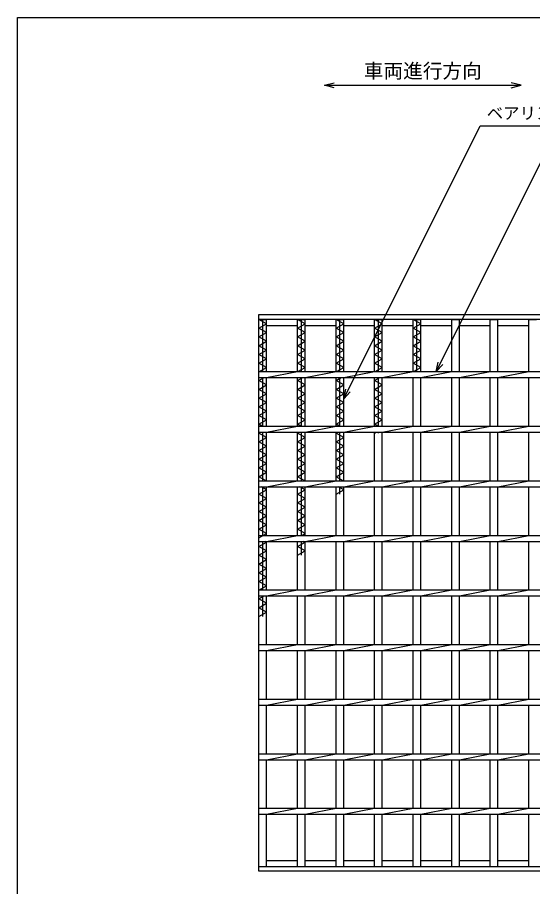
# Model space of a CAD drawing. Units: millimetres, scale not verified. Extents: x -1092 to 1039, y -770 to 632.
# Drawn here: x -1037 to -566, y -164 to 632 of the extents above; entities that cross this region are included whole.
import ezdxf
from ezdxf.enums import TextEntityAlignment as Align

# ---------------------------------------------------------------- set-up
doc = ezdxf.new("R2010")
doc.units = ezdxf.units.MM
doc.header["$LTSCALE"] = 6
for name, color, linetype, lineweight in [('0_2', 150, 'Continuous', 25), ('16', 3, 'Continuous', 25), ('22', 4, 'Continuous', 25)]:
    doc.layers.add(name, color=color, linetype=linetype, lineweight=lineweight)
doc.styles.add('ベクトル', font='')
doc.styles.get('ベクトル').set_extended_font_data('ベクトル')

msp = doc.modelspace()

# ---------------------------------------------------------------- linework, layer by layer
at = {"layer": '0_2'}
for p, q in [((-1037.4, -687.9), (-1037.4, 632.1)), ((-1037.4, 632.1), (1038.6, 632.1))]:
    msp.add_line(p, q, dxfattribs=at)
at = {"layer": '16'}
for p, q in [((-816.149, 359.886), (-315.148, 359.886)), ((-816.149, 355.386), (-816.149, 359.886)), ((-315.148, 355.386), (-816.149, 355.386)), ((-816.149, -145.614), (-816.149, 355.386)), ((-816.149, 355.386), (-809.149, 355.386)), ((-809.149, 351.386), (-816.149, 355.386)), ((-816.149, 347.386), (-809.149, 351.386)), ((-812.649, 307.636), (-812.649, 355.386)), ((-809.149, 307.636), (-809.149, 355.386)), ((-780.849, 307.636), (-780.849, 355.386)), ((-780.849, 355.386), (-773.849, 355.386)), ((-773.849, 351.386), (-780.849, 355.386)), ((-780.849, 347.386), (-773.849, 351.386)), ((-777.349, 307.636), (-777.349, 355.386)), ((-773.849, 307.636), (-773.849, 355.386)), ((-745.549, 307.636), (-745.549, 355.386)), ((-745.549, 355.386), (-738.549, 355.386)), ((-738.549, 351.386), (-745.549, 355.386)), ((-745.549, 347.386), (-738.549, 351.386)), ((-742.049, 307.636), (-742.049, 355.386)), ((-738.549, 307.636), (-738.549, 355.386)), ((-710.249, 307.636), (-710.249, 355.386)), ((-710.249, 355.386), (-703.249, 355.386)), ((-703.249, 351.386), (-710.249, 355.386)), ((-710.249, 347.386), (-703.249, 351.386)), ((-706.749, 307.636), (-706.749, 355.386)), ((-703.249, 307.636), (-703.249, 355.386)), ((-674.948, 307.636), (-674.948, 355.386)), ((-674.948, 355.386), (-667.948, 355.386)), ((-667.948, 351.386), (-674.948, 355.386)), ((-674.948, 347.386), (-667.948, 351.386)), ((-671.448, 307.636), (-671.448, 355.386)), ((-667.948, 307.636), (-667.948, 355.386)), ((-639.649, 307.636), (-639.649, 355.386)), ((-639.649, 355.386), (-632.649, 355.386)), ((-632.649, 307.636), (-632.649, 355.386)), ((-604.349, 307.636), (-604.349, 355.386)), ((-604.349, 355.386), (-597.349, 355.386)), ((-597.349, 307.636), (-597.349, 355.386)), ((-569.049, 307.636), (-569.049, 355.386)), ((-569.049, 355.386), (-562.049, 355.386)), ((-809.149, 343.386), (-816.149, 347.386)), ((-816.149, 339.386), (-809.149, 343.386)), ((-809.149, 349.886), (-780.849, 349.886)), ((-773.849, 343.386), (-780.849, 347.386)), ((-780.849, 339.386), (-773.849, 343.386)), ((-773.849, 349.886), (-745.549, 349.886)), ((-738.549, 343.386), (-745.549, 347.386)), ((-745.549, 339.386), (-738.549, 343.386)), ((-738.549, 349.886), (-710.249, 349.886)), ((-703.249, 343.386), (-710.249, 347.386)), ((-710.249, 339.386), (-703.249, 343.386)), ((-703.249, 349.886), (-674.949, 349.886)), ((-667.948, 343.386), (-674.948, 347.386)), ((-674.948, 339.386), (-667.948, 343.386)), ((-667.948, 349.886), (-639.648, 349.886)), ((-632.649, 349.886), (-604.349, 349.886)), ((-597.349, 349.886), (-569.049, 349.886)), ((-809.149, 335.386), (-816.149, 339.386)), ((-816.149, 331.386), (-809.149, 335.386)), ((-773.849, 335.386), (-780.849, 339.386)), ((-780.849, 331.386), (-773.849, 335.386)), ((-738.549, 335.386), (-745.549, 339.386)), ((-745.549, 331.386), (-738.549, 335.386)), ((-703.249, 335.386), (-710.249, 339.386)), ((-710.249, 331.386), (-703.249, 335.386)), ((-667.948, 335.386), (-674.948, 339.386)), ((-674.948, 331.386), (-667.948, 335.386)), ((-809.149, 327.386), (-816.149, 331.386)), ((-816.149, 323.386), (-809.149, 327.386)), ((-773.849, 327.386), (-780.849, 331.386)), ((-780.849, 323.386), (-773.849, 327.386)), ((-738.549, 327.386), (-745.549, 331.386)), ((-745.549, 323.386), (-738.549, 327.386)), ((-703.249, 327.386), (-710.249, 331.386)), ((-710.249, 323.386), (-703.249, 327.386)), ((-667.948, 327.386), (-674.948, 331.386)), ((-674.948, 323.386), (-667.948, 327.386)), ((-809.149, 319.386), (-816.149, 323.386)), ((-816.149, 315.386), (-809.149, 319.386)), ((-773.849, 319.386), (-780.849, 323.386)), ((-780.849, 315.386), (-773.849, 319.386)), ((-738.549, 319.386), (-745.549, 323.386)), ((-745.549, 315.386), (-738.549, 319.386)), ((-703.249, 319.386), (-710.249, 323.386)), ((-710.249, 315.386), (-703.249, 319.386)), ((-667.948, 319.386), (-674.948, 323.386)), ((-674.948, 315.386), (-667.948, 319.386)), ((-809.149, 311.386), (-816.149, 315.386)), ((-816.149, 307.386), (-809.149, 311.386)), ((-773.849, 311.386), (-780.849, 315.386)), ((-780.411, 307.636), (-773.849, 311.386)), ((-738.549, 311.386), (-745.549, 315.386)), ((-745.111, 307.636), (-738.549, 311.386)), ((-703.249, 311.386), (-710.249, 315.386)), ((-709.811, 307.636), (-703.249, 311.386)), ((-667.948, 311.386), (-674.948, 315.386)), ((-674.511, 307.636), (-667.948, 311.386)), ((-816.149, 307.636), (-315.148, 307.636)), ((-816.149, 302.136), (-816.149, 307.636)), ((-809.149, 302.136), (-780.849, 307.636)), ((-773.849, 302.136), (-745.549, 307.636)), ((-738.549, 302.136), (-710.249, 307.636)), ((-703.249, 302.136), (-674.948, 307.636)), ((-667.948, 302.136), (-639.649, 307.636)), ((-632.649, 302.136), (-604.349, 307.636)), ((-597.349, 302.136), (-569.049, 307.636)), ((-816.149, 302.136), (-315.148, 302.136)), ((-816.149, 299.386), (-811.336, 302.136)), ((-809.149, 295.386), (-816.149, 299.386)), ((-816.149, 291.386), (-809.149, 295.386)), ((-812.649, 257.636), (-812.649, 302.136)), ((-809.149, 257.636), (-809.149, 302.136)), ((-780.849, 257.636), (-780.849, 302.136)), ((-780.849, 299.386), (-776.036, 302.136)), ((-773.849, 295.386), (-780.849, 299.386)), ((-780.849, 291.386), (-773.849, 295.386)), ((-777.349, 257.636), (-777.349, 302.136)), ((-773.849, 257.636), (-773.849, 302.136)), ((-745.549, 257.636), (-745.549, 302.136)), ((-745.549, 299.386), (-740.736, 302.136)), ((-738.549, 295.386), (-745.549, 299.386)), ((-745.549, 291.386), (-738.549, 295.386)), ((-742.049, 257.636), (-742.049, 302.136)), ((-738.549, 257.636), (-738.549, 302.136)), ((-710.249, 257.636), (-710.249, 302.136)), ((-710.249, 299.386), (-705.436, 302.136)), ((-703.249, 295.386), (-710.249, 299.386)), ((-710.249, 291.386), (-703.249, 295.386)), ((-706.749, 257.636), (-706.749, 302.136)), ((-703.249, 257.636), (-703.249, 302.136)), ((-674.948, 257.636), (-674.948, 302.136)), ((-667.948, 257.636), (-667.948, 302.136)), ((-639.649, 257.636), (-639.649, 302.136)), ((-632.649, 257.636), (-632.649, 302.136)), ((-604.349, 257.636), (-604.349, 302.136)), ((-597.349, 257.636), (-597.349, 302.136)), ((-569.049, 257.636), (-569.049, 302.136)), ((-809.149, 287.386), (-816.149, 291.386)), ((-816.149, 283.386), (-809.149, 287.386)), ((-773.849, 287.386), (-780.849, 291.386)), ((-780.849, 283.386), (-773.849, 287.386)), ((-738.549, 287.386), (-745.549, 291.386)), ((-745.549, 283.386), (-738.549, 287.386)), ((-703.249, 287.386), (-710.249, 291.386)), ((-710.249, 283.386), (-703.249, 287.386)), ((-809.149, 279.386), (-816.149, 283.386)), ((-816.149, 275.386), (-809.149, 279.386)), ((-773.849, 279.386), (-780.849, 283.386)), ((-780.849, 275.386), (-773.849, 279.386)), ((-738.549, 279.386), (-745.549, 283.386)), ((-745.549, 275.386), (-738.549, 279.386)), ((-703.249, 279.386), (-710.249, 283.386)), ((-710.249, 275.386), (-703.249, 279.386)), ((-809.149, 271.386), (-816.149, 275.386)), ((-816.149, 267.386), (-809.149, 271.386)), ((-773.849, 271.386), (-780.849, 275.386)), ((-780.849, 267.386), (-773.849, 271.386)), ((-738.549, 271.386), (-745.549, 275.386)), ((-745.549, 267.386), (-738.549, 271.386)), ((-703.249, 271.386), (-710.249, 275.386)), ((-710.249, 267.386), (-703.249, 271.386)), ((-809.149, 263.386), (-816.149, 267.386)), ((-816.149, 259.386), (-809.149, 263.386)), ((-773.849, 263.386), (-780.849, 267.386)), ((-780.849, 259.386), (-773.849, 263.386)), ((-738.549, 263.386), (-745.549, 267.386)), ((-745.549, 259.386), (-738.549, 263.386)), ((-703.249, 263.386), (-710.249, 267.386)), ((-710.249, 259.386), (-703.249, 263.386)), ((-813.086, 257.636), (-816.149, 259.386)), ((-816.149, 257.636), (-315.148, 257.636)), ((-816.149, 252.136), (-816.149, 257.636)), ((-809.149, 252.136), (-780.849, 257.636)), ((-777.786, 257.636), (-780.849, 259.386)), ((-773.849, 252.136), (-745.549, 257.636)), ((-742.486, 257.636), (-745.549, 259.386)), ((-738.549, 252.136), (-710.249, 257.636)), ((-707.186, 257.636), (-710.249, 259.386)), ((-703.249, 252.136), (-674.948, 257.636)), ((-667.948, 252.136), (-639.649, 257.636)), ((-632.649, 252.136), (-604.349, 257.636)), ((-597.349, 252.136), (-569.049, 257.636)), ((-816.149, 252.136), (-315.148, 252.136)), ((-816.149, 251.386), (-814.836, 252.136)), ((-809.149, 247.386), (-816.149, 251.386)), ((-816.149, 243.386), (-809.149, 247.386)), ((-812.649, 207.636), (-812.649, 252.136)), ((-809.149, 207.636), (-809.149, 252.136)), ((-780.849, 207.636), (-780.849, 252.136)), ((-780.849, 251.386), (-779.536, 252.136)), ((-773.849, 247.386), (-780.849, 251.386)), ((-780.849, 243.386), (-773.849, 247.386)), ((-777.349, 207.636), (-777.349, 252.136)), ((-773.849, 207.636), (-773.849, 252.136)), ((-745.549, 207.636), (-745.549, 252.136)), ((-745.549, 251.386), (-744.236, 252.136)), ((-738.549, 247.386), (-745.549, 251.386)), ((-745.549, 243.386), (-738.549, 247.386)), ((-742.049, 207.636), (-742.049, 252.136)), ((-738.549, 207.636), (-738.549, 252.136)), ((-710.249, 207.636), (-710.249, 252.136)), ((-710.249, 251.386), (-708.936, 252.136)), ((-706.749, 251.386), (-706.749, 252.136)), ((-703.249, 207.636), (-703.249, 252.136)), ((-674.948, 207.636), (-674.948, 252.136)), ((-667.948, 207.636), (-667.948, 252.136)), ((-639.649, 207.636), (-639.649, 252.136)), ((-632.649, 207.636), (-632.649, 252.136)), ((-604.349, 207.636), (-604.349, 252.136)), ((-597.349, 207.636), (-597.349, 252.136)), ((-569.049, 207.636), (-569.049, 252.136)), ((-809.149, 239.386), (-816.149, 243.386)), ((-816.149, 235.386), (-809.149, 239.386)), ((-773.849, 239.386), (-780.849, 243.386)), ((-780.849, 235.386), (-773.849, 239.386)), ((-738.549, 239.386), (-745.549, 243.386)), ((-745.549, 235.386), (-738.549, 239.386)), ((-809.149, 231.386), (-816.149, 235.386)), ((-816.149, 227.386), (-809.149, 231.386)), ((-773.849, 231.386), (-780.849, 235.386)), ((-780.849, 227.386), (-773.849, 231.386)), ((-738.549, 231.386), (-745.549, 235.386)), ((-745.549, 227.386), (-738.549, 231.386)), ((-809.149, 223.386), (-816.149, 227.386)), ((-816.149, 219.386), (-809.149, 223.386)), ((-773.849, 223.386), (-780.849, 227.386)), ((-780.849, 219.386), (-773.849, 223.386)), ((-738.549, 223.386), (-745.549, 227.386)), ((-745.549, 219.386), (-738.549, 223.386)), ((-809.149, 215.386), (-816.149, 219.386)), ((-816.149, 211.386), (-809.149, 215.386)), ((-773.849, 215.386), (-780.849, 219.386)), ((-780.849, 211.386), (-773.849, 215.386)), ((-738.549, 215.386), (-745.549, 219.386)), ((-745.549, 211.386), (-738.549, 215.386)), ((-809.586, 207.636), (-816.149, 211.386)), ((-816.149, 207.636), (-315.148, 207.636)), ((-816.149, 202.136), (-816.149, 207.636)), ((-809.149, 202.136), (-780.849, 207.636)), ((-774.286, 207.636), (-780.849, 211.386)), ((-773.849, 202.136), (-745.549, 207.636)), ((-738.986, 207.636), (-745.549, 211.386)), ((-738.549, 202.136), (-710.249, 207.636)), ((-703.249, 202.136), (-674.948, 207.636)), ((-667.948, 202.136), (-639.649, 207.636)), ((-632.649, 202.136), (-604.349, 207.636)), ((-597.349, 202.136), (-569.049, 207.636)), ((-816.149, 202.136), (-315.148, 202.136)), ((-816.149, 195.386), (-809.149, 199.386)), ((-809.149, 199.386), (-813.961, 202.136)), ((-812.649, 157.636), (-812.649, 202.136)), ((-809.149, 157.636), (-809.149, 202.136)), ((-780.849, 157.636), (-780.849, 202.136)), ((-780.849, 195.386), (-773.849, 199.386)), ((-773.849, 199.386), (-778.661, 202.136)), ((-777.349, 157.636), (-777.349, 202.136)), ((-773.849, 157.636), (-773.849, 202.136)), ((-745.549, 157.636), (-745.549, 202.136)), ((-745.549, 195.386), (-738.549, 199.386)), ((-738.549, 199.386), (-743.361, 202.136)), ((-742.049, 195.386), (-742.049, 202.136)), ((-738.549, 157.636), (-738.549, 202.136)), ((-710.249, 157.636), (-710.249, 202.136)), ((-703.249, 157.636), (-703.249, 202.136)), ((-674.948, 157.636), (-674.948, 202.136)), ((-667.948, 157.636), (-667.948, 202.136)), ((-639.649, 157.636), (-639.649, 202.136)), ((-632.649, 157.636), (-632.649, 202.136)), ((-604.349, 157.636), (-604.349, 202.136)), ((-597.349, 157.636), (-597.349, 202.136)), ((-569.049, 157.636), (-569.049, 202.136)), ((-809.149, 191.386), (-816.149, 195.386)), ((-816.149, 187.386), (-809.149, 191.386)), ((-773.849, 191.386), (-780.849, 195.386)), ((-780.849, 187.386), (-773.849, 191.386)), ((-809.149, 183.386), (-816.149, 187.386)), ((-816.149, 179.386), (-809.149, 183.386)), ((-773.849, 183.386), (-780.849, 187.386)), ((-780.849, 179.386), (-773.849, 183.386)), ((-809.149, 175.386), (-816.149, 179.386)), ((-816.149, 171.386), (-809.149, 175.386)), ((-773.849, 175.386), (-780.849, 179.386)), ((-780.849, 171.386), (-773.849, 175.386)), ((-809.149, 167.386), (-816.149, 171.386)), ((-816.149, 163.386), (-809.149, 167.386)), ((-773.849, 167.386), (-780.849, 171.386)), ((-780.849, 163.386), (-773.849, 167.386)), ((-809.149, 159.386), (-816.149, 163.386)), ((-816.149, 155.386), (-809.149, 159.386)), ((-773.849, 159.386), (-780.849, 163.386)), ((-776.911, 157.636), (-773.849, 159.386)), ((-816.149, 157.636), (-315.148, 157.636)), ((-816.149, 152.136), (-816.149, 157.636)), ((-816.149, 152.136), (-315.148, 152.136)), ((-816.149, 147.386), (-809.149, 151.386)), ((-812.649, 107.636), (-812.649, 152.136)), ((-809.149, 151.386), (-810.461, 152.136)), ((-809.149, 152.136), (-780.849, 157.636)), ((-809.149, 107.636), (-809.149, 152.136)), ((-780.849, 107.636), (-780.849, 152.136)), ((-780.849, 147.386), (-773.849, 151.386)), ((-777.349, 139.386), (-777.349, 152.136)), ((-773.849, 151.386), (-775.161, 152.136)), ((-773.849, 152.136), (-745.549, 157.636)), ((-773.849, 107.636), (-773.849, 152.136)), ((-745.549, 107.636), (-745.549, 152.136)), ((-738.549, 152.136), (-710.249, 157.636)), ((-738.549, 107.636), (-738.549, 152.136)), ((-710.249, 107.636), (-710.249, 152.136)), ((-703.249, 152.136), (-674.948, 157.636)), ((-703.249, 107.636), (-703.249, 152.136)), ((-674.948, 107.636), (-674.948, 152.136)), ((-667.948, 152.136), (-639.649, 157.636)), ((-667.948, 107.636), (-667.948, 152.136)), ((-639.649, 107.636), (-639.649, 152.136)), ((-632.649, 152.136), (-604.349, 157.636)), ((-632.649, 107.636), (-632.649, 152.136)), ((-604.349, 107.636), (-604.349, 152.136)), ((-597.349, 152.136), (-569.049, 157.636)), ((-597.349, 107.636), (-597.349, 152.136)), ((-569.049, 107.636), (-569.049, 152.136)), ((-809.149, 143.386), (-816.149, 147.386)), ((-816.149, 139.386), (-809.149, 143.386)), ((-773.849, 143.386), (-780.849, 147.386)), ((-780.849, 139.386), (-773.849, 143.386)), ((-809.149, 135.386), (-816.149, 139.386)), ((-816.149, 131.386), (-809.149, 135.386)), ((-809.149, 127.386), (-816.149, 131.386)), ((-816.149, 123.386), (-809.149, 127.386)), ((-809.149, 119.386), (-816.149, 123.386)), ((-816.149, 115.386), (-809.149, 119.386)), ((-809.149, 111.386), (-816.149, 115.386)), ((-816.149, 107.386), (-809.149, 111.386)), ((-816.149, 107.636), (-315.148, 107.636)), ((-816.149, 102.136), (-816.149, 107.636)), ((-809.149, 102.136), (-780.849, 107.636)), ((-773.849, 102.136), (-745.549, 107.636)), ((-738.549, 102.136), (-710.249, 107.636)), ((-703.249, 102.136), (-674.948, 107.636)), ((-667.948, 102.136), (-639.649, 107.636)), ((-632.649, 102.136), (-604.349, 107.636)), ((-597.349, 102.136), (-569.049, 107.636)), ((-816.149, 102.136), (-315.148, 102.136)), ((-816.149, 99.386), (-811.336, 102.136)), ((-809.149, 95.386), (-816.149, 99.386)), ((-812.649, 83.386), (-812.649, 102.136)), ((-809.149, 57.636), (-809.149, 102.136)), ((-780.849, 57.636), (-780.849, 102.136)), ((-773.849, 57.636), (-773.849, 102.136)), ((-745.549, 57.636), (-745.549, 102.136)), ((-738.549, 57.636), (-738.549, 102.136)), ((-710.249, 57.636), (-710.249, 102.136)), ((-703.249, 57.636), (-703.249, 102.136)), ((-674.948, 57.636), (-674.948, 102.136)), ((-667.948, 57.636), (-667.948, 102.136)), ((-639.649, 57.636), (-639.649, 102.136)), ((-632.649, 57.636), (-632.649, 102.136)), ((-604.349, 57.636), (-604.349, 102.136)), ((-597.349, 57.636), (-597.349, 102.136)), ((-569.049, 57.636), (-569.049, 102.136)), ((-816.149, 91.386), (-809.149, 95.386)), ((-809.149, 87.386), (-816.149, 91.386)), ((-816.149, 83.386), (-809.149, 87.386)), ((-816.149, 57.636), (-315.148, 57.636)), ((-816.149, 52.136), (-816.149, 57.636)), ((-809.149, 52.136), (-780.849, 57.636)), ((-773.849, 52.136), (-745.549, 57.636)), ((-738.549, 52.136), (-710.249, 57.636)), ((-703.249, 52.136), (-674.948, 57.636)), ((-667.948, 52.136), (-639.649, 57.636)), ((-632.649, 52.136), (-604.349, 57.636)), ((-597.349, 52.136), (-569.049, 57.636)), ((-816.149, 52.136), (-315.148, 52.136)), ((-809.149, 7.636), (-809.149, 52.136)), ((-780.849, 7.636), (-780.849, 52.136)), ((-773.849, 7.636), (-773.849, 52.136)), ((-745.549, 7.636), (-745.549, 52.136)), ((-738.549, 7.636), (-738.549, 52.136)), ((-710.249, 7.636), (-710.249, 52.136)), ((-703.249, 7.636), (-703.249, 52.136)), ((-674.948, 7.636), (-674.948, 52.136)), ((-667.948, 7.636), (-667.948, 52.136)), ((-639.649, 7.636), (-639.649, 52.136)), ((-632.649, 7.636), (-632.649, 52.136)), ((-604.349, 7.636), (-604.349, 52.136)), ((-597.349, 7.636), (-597.349, 52.136)), ((-569.049, 7.636), (-569.049, 52.136)), ((-816.149, 7.636), (-315.148, 7.636)), ((-816.149, 2.136), (-816.149, 7.636)), ((-816.149, 2.136), (-315.148, 2.136)), ((-809.149, 2.136), (-780.849, 7.636)), ((-809.149, -42.364), (-809.149, 2.136)), ((-780.849, -42.364), (-780.849, 2.136)), ((-773.849, 2.136), (-745.549, 7.636)), ((-773.849, -42.364), (-773.849, 2.136)), ((-745.549, -42.364), (-745.549, 2.136)), ((-738.549, 2.136), (-710.249, 7.636)), ((-738.549, -42.364), (-738.549, 2.136)), ((-710.249, -42.364), (-710.249, 2.136)), ((-703.249, 2.136), (-674.948, 7.636)), ((-703.249, -42.364), (-703.249, 2.136)), ((-674.948, -42.364), (-674.948, 2.136)), ((-667.948, 2.136), (-639.649, 7.636)), ((-667.948, -42.364), (-667.948, 2.136)), ((-639.649, -42.364), (-639.649, 2.136)), ((-632.649, 2.136), (-604.349, 7.636)), ((-632.649, -42.364), (-632.649, 2.136)), ((-604.349, -42.364), (-604.349, 2.136)), ((-597.349, 2.136), (-569.049, 7.636)), ((-597.349, -42.364), (-597.349, 2.136)), ((-569.049, -42.364), (-569.049, 2.136)), ((-816.149, -42.364), (-315.148, -42.364)), ((-816.149, -47.864), (-816.149, -42.364)), ((-809.149, -47.864), (-780.849, -42.364)), ((-773.849, -47.864), (-745.549, -42.364)), ((-738.549, -47.864), (-710.249, -42.364)), ((-703.249, -47.864), (-674.948, -42.364)), ((-667.948, -47.864), (-639.649, -42.364)), ((-632.649, -47.864), (-604.349, -42.364)), ((-597.349, -47.864), (-569.049, -42.364)), ((-816.149, -47.864), (-315.148, -47.864)), ((-809.149, -92.364), (-809.149, -47.864)), ((-780.849, -92.364), (-780.849, -47.864)), ((-773.849, -92.364), (-773.849, -47.864)), ((-745.549, -92.364), (-745.549, -47.864)), ((-738.549, -92.364), (-738.549, -47.864)), ((-710.249, -92.364), (-710.249, -47.864)), ((-703.249, -92.364), (-703.249, -47.864)), ((-674.948, -92.364), (-674.948, -47.864)), ((-667.948, -92.364), (-667.948, -47.864)), ((-639.649, -92.364), (-639.649, -47.864)), ((-632.649, -92.364), (-632.649, -47.864)), ((-604.349, -92.364), (-604.349, -47.864)), ((-597.349, -92.364), (-597.349, -47.864)), ((-569.049, -92.364), (-569.049, -47.864)), ((-816.149, -92.364), (-315.148, -92.364)), ((-816.149, -97.864), (-816.149, -92.364)), ((-809.149, -97.864), (-780.849, -92.364)), ((-773.849, -97.864), (-745.549, -92.364)), ((-738.549, -97.864), (-710.249, -92.364)), ((-703.249, -97.864), (-674.948, -92.364)), ((-667.948, -97.864), (-639.649, -92.364)), ((-632.649, -97.864), (-604.349, -92.364)), ((-597.349, -97.864), (-569.049, -92.364)), ((-816.149, -97.864), (-315.148, -97.864)), ((-809.149, -145.614), (-809.149, -97.864)), ((-780.849, -145.614), (-780.849, -97.864)), ((-773.849, -145.614), (-773.849, -97.864)), ((-745.549, -145.614), (-745.549, -97.864)), ((-738.549, -145.614), (-738.549, -97.864)), ((-710.249, -145.614), (-710.249, -97.864)), ((-703.249, -145.614), (-703.249, -97.864)), ((-674.948, -145.614), (-674.948, -97.864)), ((-667.948, -145.614), (-667.948, -97.864)), ((-639.649, -145.614), (-639.649, -97.864)), ((-632.649, -145.614), (-632.649, -97.864)), ((-604.349, -145.614), (-604.349, -97.864)), ((-597.349, -145.614), (-597.349, -97.864)), ((-569.049, -145.614), (-569.049, -97.864)), ((-809.149, -140.114), (-780.849, -140.114)), ((-773.849, -140.114), (-745.549, -140.114)), ((-738.549, -140.114), (-710.249, -140.114)), ((-703.249, -140.114), (-674.949, -140.114)), ((-667.948, -140.114), (-639.648, -140.114)), ((-632.649, -140.114), (-604.349, -140.114)), ((-597.349, -140.114), (-569.049, -140.114)), ((-816.149, -145.614), (-315.148, -145.614)), ((-816.149, -150.114), (-816.149, -145.614)), ((-816.149, -145.614), (-809.149, -145.614)), ((-315.148, -150.114), (-816.149, -150.114)), ((-780.849, -145.614), (-773.849, -145.614)), ((-745.549, -145.614), (-738.549, -145.614)), ((-710.249, -145.614), (-703.249, -145.614)), ((-674.948, -145.614), (-667.948, -145.614)), ((-639.649, -145.614), (-632.649, -145.614)), ((-604.349, -145.614), (-597.349, -145.614)), ((-569.049, -145.614), (-562.049, -145.614))]:
    msp.add_line(p, q, dxfattribs=at)
at = {"layer": '22'}
for p, q in [((-756.149, 569.886), (-747.149, 572.286)), ((-747.149, 567.486), (-756.149, 569.886)), ((-756.149, 569.886), (-576.149, 569.886)), ((-576.149, 569.886), (-585.149, 572.286)), ((-585.149, 567.486), (-576.149, 569.886)), ((-738.549, 282.636), (-613.549, 532.637)), ((-613.549, 532.637), (-337.549, 532.637)), ((-653.799, 307.636), (-554.923, 505.386)), ((-653.799, 307.636), (-651.999, 316.396)), ((-653.799, 307.636), (-647.799, 314.236)), ((-738.549, 282.636), (-736.749, 291.396)), ((-738.549, 282.636), (-732.549, 289.236))]:
    msp.add_line(p, q, dxfattribs=at)

# ---------------------------------------------------------------- texts
at = {"layer": '22', "color": 2, "style": 'ベクトル'}
for s, height, p in [('車両進行方向', 13.2, (-720.149, 583.086)), ('ベアリングバー：', 11, (-607.549, 544.337))]:
    msp.add_text(s, height=height, dxfattribs=at).set_placement(p, align=Align.MIDDLE_LEFT)

doc.saveas('drawing.dxf')
